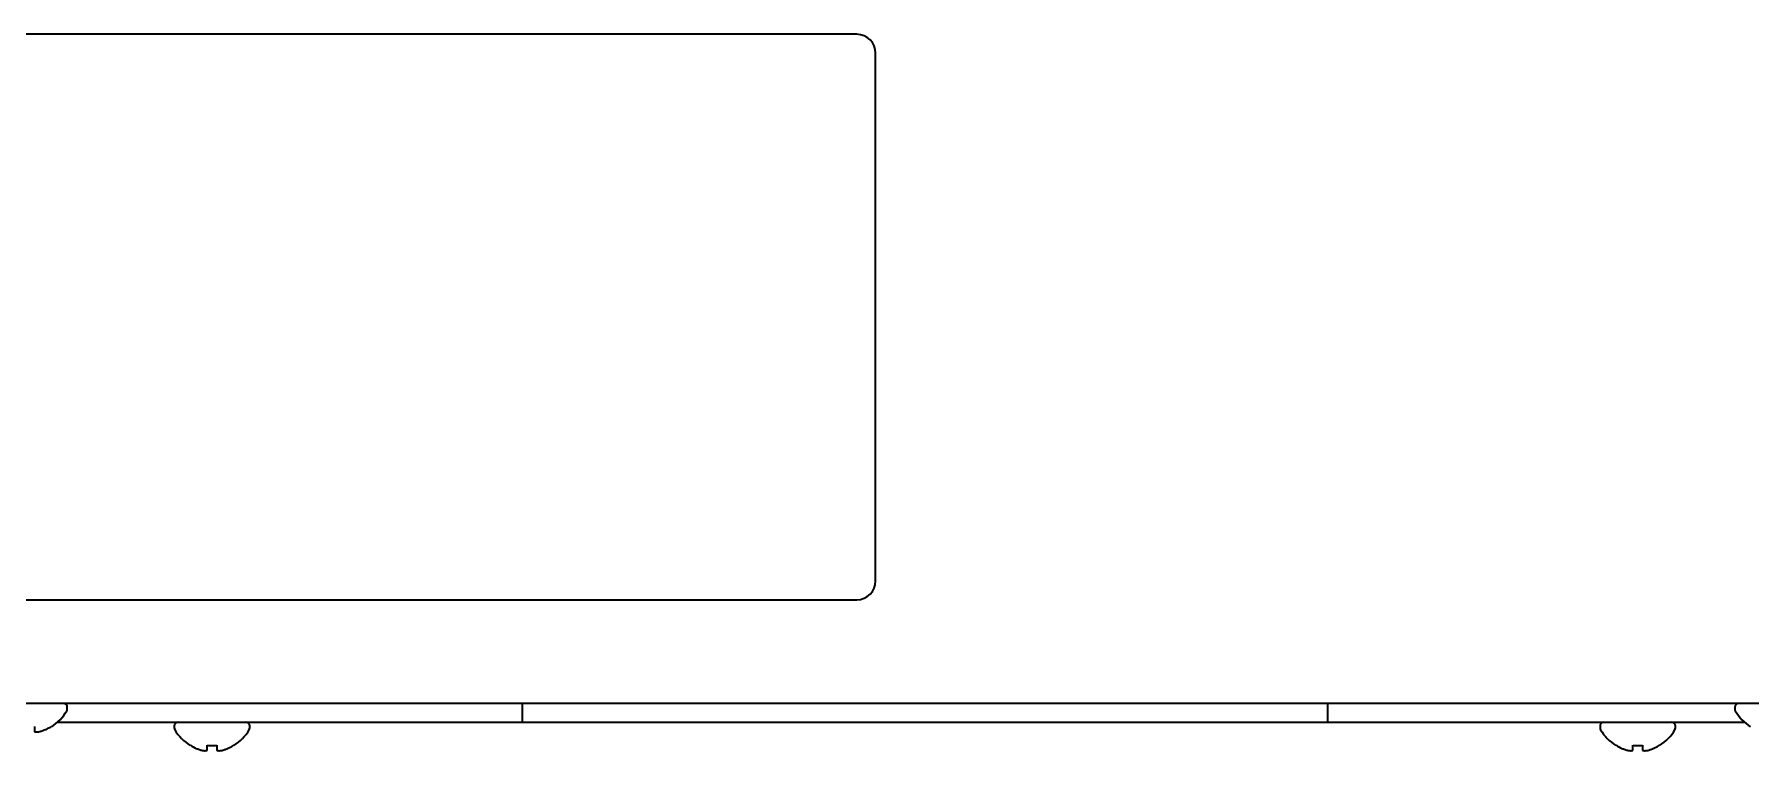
# Model space of a CAD drawing. Header units: inches. Extents: x 885 to 6823, y 710 to 5493.
# Drawn here: x 1145.3 to 1327.5, y 2298.8 to 2374.9 of the extents above; entities that cross this region are included whole.
import ezdxf

# ---------------------------------------------------------------- set-up
doc = ezdxf.new("R2010")
doc.units = ezdxf.units.IN
doc.layers.add('1', color=7, linetype='Continuous', true_color=0xffffff)

msp = doc.modelspace()

# ---------------------------------------------------------------- linework, layer by layer
at = {"layer": '1', "color": 7, "linetype": 'Continuous', "lineweight": 35}
for p, q in [((1232.64, 2374.86), (1136.64, 2374.86)), ((1234.64, 2316.86), (1234.64, 2372.86)), ((1136.64, 2314.86), (1232.64, 2314.86)), ((1794.84, 2303.86), (1138.64, 2303.86)), ((1794.84, 2303.86), (1138.64, 2303.86)), ((1148.84, 2303.26), (1148.84, 2303.46)), ((1197.12, 2303.86), (1197.12, 2301.86)), ((1282.62, 2303.86), (1282.62, 2301.86)), ((1325.84, 2303.46), (1325.84, 2303.26)), ((1147.14, 2301.41), (1147.14, 2301.38)), ((1147.79, 2301.86), (1194.12, 2301.86)), ((1160.2, 2301.46), (1160.2, 2301.26)), ((1168.2, 2301.26), (1168.2, 2301.46)), ((1194.12, 2301.86), (1197.12, 2301.86)), ((1197.12, 2301.86), (1205.12, 2301.86)), ((1205.12, 2301.86), (1274.62, 2301.86)), ((1274.62, 2301.86), (1282.62, 2301.86)), ((1282.62, 2301.86), (1285.62, 2301.86)), ((1285.62, 2301.86), (1326.89, 2301.86)), ((1311.54, 2301.46), (1311.54, 2301.26)), ((1319.54, 2301.26), (1319.54, 2301.46)), ((1161.9, 2299.38), (1161.9, 2299.41)), ((1166.5, 2299.41), (1166.5, 2299.38)), ((1313.24, 2299.38), (1313.24, 2299.41)), ((1317.84, 2299.41), (1317.84, 2299.38))]:
    msp.add_line(p, q, dxfattribs=at)
for centre, radius, start, end in [((1232.64, 2372.86), 2, 0, 90), ((1232.64, 2316.86), 2, 270, 0), ((1144.64, 2305.48), 4.8, 301.5837, 329.6988), ((1148.44, 2303.46), 0.4, 0, 90), ((1148.44, 2303.26), 0.4, 329.6988, 0), ((1326.24, 2303.46), 0.4, 90, 180), ((1326.24, 2303.26), 0.4, 180, 210.3012), ((1330.04, 2305.48), 4.8, 210.3012, 238.4186), ((1160.6, 2301.46), 0.4, 90, 180), ((1160.6, 2301.26), 0.4, 180, 210.3012), ((1167.8, 2301.46), 0.4, 0, 90), ((1167.8, 2301.26), 0.4, 329.6988, 0), ((1311.94, 2301.46), 0.4, 90, 180), ((1311.94, 2301.26), 0.4, 180, 210.3012), ((1319.14, 2301.46), 0.4, 0, 90), ((1319.14, 2301.26), 0.4, 329.6988, 0), ((1164.4, 2303.48), 4.8, 210.3012, 238.4186), ((1164.2, 2303.16), 3.78, 262.3959, 269.9965), ((1164.2, 2303.16), 3.78, 270.0035, 277.6041), ((1164, 2303.48), 4.8, 301.5837, 329.6988), ((1315.74, 2303.48), 4.8, 210.3012, 238.4186), ((1315.54, 2303.16), 3.78, 262.3959, 269.9965), ((1315.54, 2303.16), 3.78, 270.0035, 277.6041), ((1315.34, 2303.48), 4.8, 301.5837, 329.6988)]:
    msp.add_arc(centre, radius, start, end, dxfattribs=at)
for points in [[(1145.34, 2301.41), (1145.34, 2301.29), (1145.34, 2301.18), (1145.34, 2301.04), (1145.34, 2301), (1145.34, 2300.92), (1145.34, 2300.89), (1145.34, 2300.86)], [(1161.9, 2299.41), (1162.1, 2299.29), (1162.31, 2299.18), (1162.64, 2299.04), (1162.75, 2299), (1162.97, 2298.92), (1163.08, 2298.89), (1163.2, 2298.86)], [(1164.7, 2299.41), (1164.7, 2299.29), (1164.7, 2299.18), (1164.7, 2299.04), (1164.7, 2299), (1164.7, 2298.92), (1164.7, 2298.89), (1164.7, 2298.86)], [(1313.24, 2299.41), (1313.44, 2299.29), (1313.65, 2299.18), (1313.98, 2299.04), (1314.09, 2299), (1314.31, 2298.92), (1314.43, 2298.89), (1314.54, 2298.86)], [(1316.04, 2299.41), (1316.04, 2299.29), (1316.04, 2299.18), (1316.04, 2299.04), (1316.04, 2299), (1316.04, 2298.92), (1316.04, 2298.89), (1316.04, 2298.86)]]:
    msp.add_open_spline(points, degree=3, knots=[0, 0, 0, 0, 0.5, 0.5, 0.75, 0.75, 1, 1, 1, 1], dxfattribs=at)
for points in [[(1145.84, 2300.86), (1145.89, 2300.87), (1146, 2300.9), (1146.16, 2300.95), (1146.32, 2301.01), (1146.48, 2301.07), (1146.63, 2301.14), (1146.79, 2301.21), (1146.95, 2301.3), (1147.07, 2301.37), (1147.14, 2301.41)], [(1145.34, 2300.86), (1145.36, 2300.86), (1145.41, 2300.85), (1145.48, 2300.85), (1145.55, 2300.84), (1145.62, 2300.84), (1145.7, 2300.85), (1145.77, 2300.85), (1145.81, 2300.86), (1145.84, 2300.86)], [(1163.7, 2298.86), (1163.7, 2298.87), (1163.7, 2298.9), (1163.7, 2298.95), (1163.7, 2299.01), (1163.7, 2299.07), (1163.7, 2299.14), (1163.7, 2299.21), (1163.7, 2299.3), (1163.7, 2299.37), (1163.7, 2299.41)], [(1165.2, 2298.86), (1165.25, 2298.87), (1165.36, 2298.9), (1165.52, 2298.95), (1165.68, 2299.01), (1165.84, 2299.07), (1165.99, 2299.14), (1166.15, 2299.21), (1166.31, 2299.3), (1166.43, 2299.37), (1166.5, 2299.41)], [(1315.04, 2298.86), (1315.04, 2298.87), (1315.04, 2298.9), (1315.04, 2298.95), (1315.04, 2299.01), (1315.04, 2299.07), (1315.04, 2299.14), (1315.04, 2299.21), (1315.04, 2299.3), (1315.04, 2299.37), (1315.04, 2299.41)], [(1316.54, 2298.86), (1316.6, 2298.87), (1316.7, 2298.9), (1316.87, 2298.95), (1317.02, 2299.01), (1317.18, 2299.07), (1317.33, 2299.14), (1317.49, 2299.21), (1317.65, 2299.3), (1317.78, 2299.37), (1317.84, 2299.41)], [(1163.2, 2298.86), (1163.22, 2298.86), (1163.28, 2298.85), (1163.35, 2298.85), (1163.42, 2298.84), (1163.49, 2298.84), (1163.56, 2298.85), (1163.63, 2298.85), (1163.68, 2298.86), (1163.7, 2298.86)], [(1164.7, 2298.86), (1164.72, 2298.86), (1164.77, 2298.85), (1164.84, 2298.85), (1164.91, 2298.84), (1164.98, 2298.84), (1165.06, 2298.85), (1165.13, 2298.85), (1165.17, 2298.86), (1165.2, 2298.86)], [(1314.54, 2298.86), (1314.57, 2298.86), (1314.62, 2298.85), (1314.69, 2298.85), (1314.76, 2298.84), (1314.83, 2298.84), (1314.9, 2298.85), (1314.97, 2298.85), (1315.02, 2298.86), (1315.04, 2298.86)], [(1316.04, 2298.86), (1316.06, 2298.86), (1316.11, 2298.85), (1316.18, 2298.85), (1316.26, 2298.84), (1316.33, 2298.84), (1316.4, 2298.85), (1316.47, 2298.85), (1316.52, 2298.86), (1316.54, 2298.86)]]:
    msp.add_open_spline(points, degree=3, dxfattribs=at)

doc.saveas('drawing.dxf')
